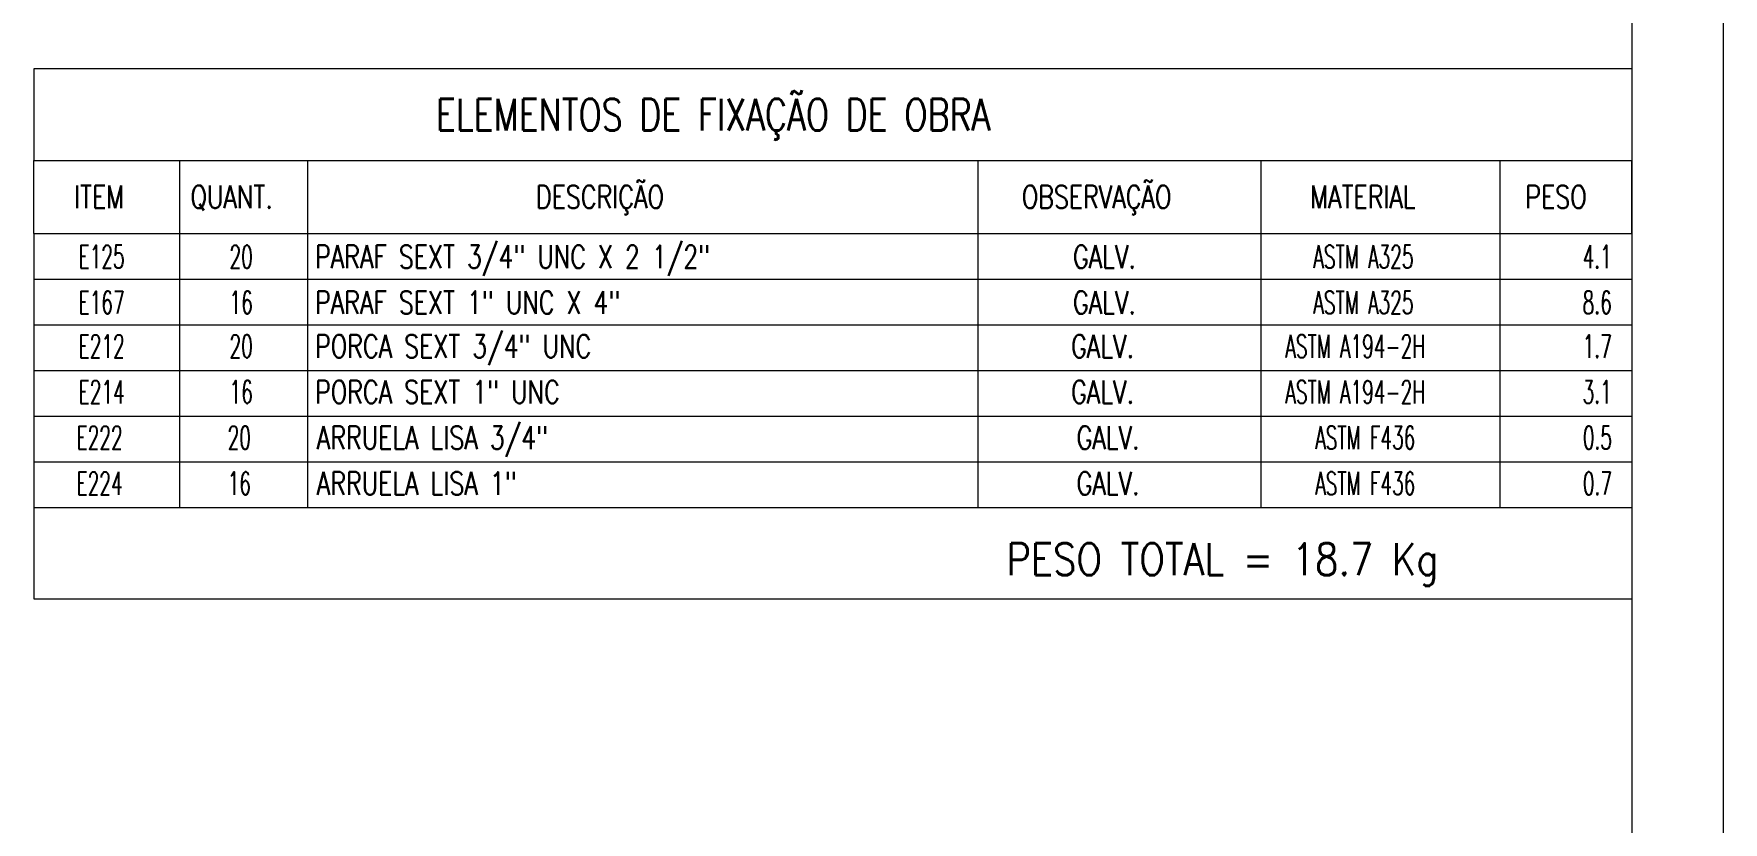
# Model space of a CAD drawing. Header units: millimetres. Extents: x 2 to 845, y 5 to 599.
# Drawn here: x 660 to 845, y 326.9 to 413.2 of the extents above; entities that cross this region are included whole.
import ezdxf

# ---------------------------------------------------------------- set-up
doc = ezdxf.new("R2010")
doc.units = ezdxf.units.MM
doc.linetypes.add('XKITLINE00', pattern=[0])
doc.layers.add('Outro tipo de objeto', color=7, linetype='Continuous', lineweight=0)
doc.styles.add('ROMANS', font='ROMANS__.TTF')

msp = doc.modelspace()

# ---------------------------------------------------------------- linework, layer by layer
at = {"layer": 'Outro tipo de objeto', "color": 7, "linetype": 'XKITLINE00', "lineweight": 0}
for p, q in [((845, 599), (845, 5)), ((660, 386.33), (835, 386.33)), ((660, 381.33), (835, 381.33)), ((660, 376.33), (835, 376.33)), ((660, 371.33), (835, 371.33)), ((660, 366.33), (835, 366.33)), ((660, 361.33), (835, 361.33)), ((660, 361.33), (835, 361.33))]:
    msp.add_line(p, q, dxfattribs=at)
at = {"layer": 'Outro tipo de objeto', "color": 6, "linetype": 'XKITLINE00', "lineweight": 0}
for p, q in [((835, 589), (835, 15)), ((835, 346.33), (835, 336.33))]:
    msp.add_line(p, q, dxfattribs=at)
at = {"layer": 'Outro tipo de objeto', "color": 5, "linetype": 'XKITLINE00', "lineweight": 0}
for p, q in [((835, 409.33), (660, 409.33)), ((660, 409.33), (660, 399.33)), ((835, 409.33), (835, 399.33)), ((660, 399.33), (835, 399.33)), ((660, 391.33), (660, 399.33)), ((676, 391.33), (676, 399.33)), ((690, 391.33), (690, 399.33)), ((763.4, 391.33), (763.4, 399.33)), ((794.4, 391.33), (794.4, 399.33)), ((820.56, 391.33), (820.56, 399.33)), ((835, 391.33), (835, 399.33)), ((660, 391.33), (835, 391.33)), ((660, 391.33), (660, 386.33)), ((676, 386.33), (676, 391.33)), ((690, 386.33), (690, 391.33)), ((763.4, 386.33), (763.4, 391.33)), ((794.4, 386.33), (794.4, 391.33)), ((820.56, 386.33), (820.56, 391.33)), ((835, 391.33), (835, 386.33)), ((660, 386.33), (660, 381.33)), ((676, 381.33), (676, 386.33)), ((690, 381.33), (690, 386.33)), ((763.4, 381.33), (763.4, 386.33)), ((794.4, 381.33), (794.4, 386.33)), ((820.56, 381.33), (820.56, 386.33)), ((835, 386.33), (835, 381.33)), ((660, 381.33), (660, 376.33)), ((676, 376.33), (676, 381.33)), ((690, 376.33), (690, 381.33)), ((763.4, 376.33), (763.4, 381.33)), ((794.4, 376.33), (794.4, 381.33)), ((820.56, 376.33), (820.56, 381.33)), ((835, 381.33), (835, 376.33)), ((660, 376.33), (660, 371.33)), ((676, 371.33), (676, 376.33)), ((690, 371.33), (690, 376.33)), ((763.4, 371.33), (763.4, 376.33)), ((794.4, 371.33), (794.4, 376.33)), ((820.56, 371.33), (820.56, 376.33)), ((835, 376.33), (835, 371.33)), ((660, 371.33), (660, 366.33)), ((676, 366.33), (676, 371.33)), ((690, 366.33), (690, 371.33)), ((763.4, 366.33), (763.4, 371.33)), ((794.4, 366.33), (794.4, 371.33)), ((820.56, 366.33), (820.56, 371.33)), ((835, 371.33), (835, 366.33)), ((660, 366.33), (660, 361.33)), ((676, 361.33), (676, 366.33)), ((690, 361.33), (690, 366.33)), ((763.4, 361.33), (763.4, 366.33)), ((794.4, 361.33), (794.4, 366.33)), ((820.56, 361.33), (820.56, 366.33)), ((835, 366.33), (835, 361.33)), ((660, 361.33), (835, 361.33)), ((660, 361.33), (660, 351.33)), ((835, 361.33), (835, 356.33)), ((835, 356.33), (835, 351.33)), ((835, 356.33), (835, 351.33)), ((660, 351.33), (835, 351.33)), ((835, 351.33), (835, 346.33)), ((835, 351.33), (835, 346.33))]:
    msp.add_line(p, q, dxfattribs=at)

# ---------------------------------------------------------------- texts
at = {"layer": 'Outro tipo de objeto', "color": 4, "style": 'ROMANS'}
for s, height, width, p in [('ELEMENTOS DE FIXAÇÃO DE OBRA', 3.5, 0.765, (704.05, 402.58)), ('ITEM', 2.5, 0.765, (664.41, 394.08)), ('QUANT.', 2.5, 0.765, (677.16, 394.08)), ('DESCRIÇÃO', 2.5, 0.765, (714.99, 394.08)), ('OBSERVAÇÃO', 2.5, 0.765, (768.19, 394.08)), ('MATERIAL', 2.5, 0.765, (799.77, 394.08)), ('PESO', 2.5, 0.765, (823.33, 394.08)), ('PESO TOTAL = 18.7 Kg', 3.5, 0.85, (766.52, 353.93))]:
    msp.add_text(s, height=height, dxfattribs=dict(at, width=width)).set_placement(p)
at = {"layer": 'Outro tipo de objeto', "color": 3, "style": 'ROMANS'}
for s, width, p in [('PARAF SEXT 3/4" UNC X 2 1/2" ', 0.765, (690.8, 387.53)), ('E125', 0.595, (664.91, 387.53)), ('20', 0.595, (681.43, 387.53)), ('GALV.', 0.765344, (773.8, 387.53)), ('ASTM A325', 0.595, (800.12, 387.53)), ('4.1', 0.595, (829.61, 387.53)), ('E167', 0.595, (664.91, 382.53)), ('16', 0.595, (681.43, 382.53)), ('PARAF SEXT 1" UNC X 4" ', 0.765, (690.8, 382.53)), ('GALV.', 0.765344, (773.8, 382.53)), ('ASTM A325', 0.595, (800.12, 382.53)), ('8.6', 0.595, (829.61, 382.53)), ('E212', 0.595, (664.91, 377.73)), ('20', 0.595, (681.43, 377.73)), ('PORCA SEXT 3/4" UNC ', 0.765, (690.8, 377.73)), ('GALV.', 0.765344, (773.6, 377.73)), ('ASTM A194-2H', 0.595, (797.05, 377.73)), ('1.7', 0.595, (829.61, 377.73)), ('E214', 0.595, (664.91, 372.73)), ('16', 0.595, (681.43, 372.73)), ('PORCA SEXT 1" UNC ', 0.765, (690.8, 372.73)), ('GALV.', 0.765344, (773.6, 372.73)), ('ASTM A194-2H', 0.595, (797.05, 372.73)), ('3.1', 0.595, (829.61, 372.73)), ('E222', 0.595, (664.69, 367.73)), ('20', 0.595, (681.23, 367.73)), ('ARRUELA LISA 3/4"', 0.765, (691, 367.73)), ('GALV.', 0.765344, (774.2, 367.73)), ('ASTM F436', 0.595, (800.32, 367.73)), ('0.5', 0.595, (829.63, 367.73)), ('E224', 0.595, (664.69, 362.73)), ('16', 0.595, (681.23, 362.73)), ('ARRUELA LISA 1"', 0.765, (691, 362.73)), ('GALV.', 0.765344, (774.2, 362.73)), ('ASTM F436', 0.595, (800.32, 362.73)), ('0.7', 0.595, (829.63, 362.73))]:
    msp.add_text(s, height=2.5, dxfattribs=dict(at, width=width)).set_placement(p)

doc.saveas('drawing.dxf')
